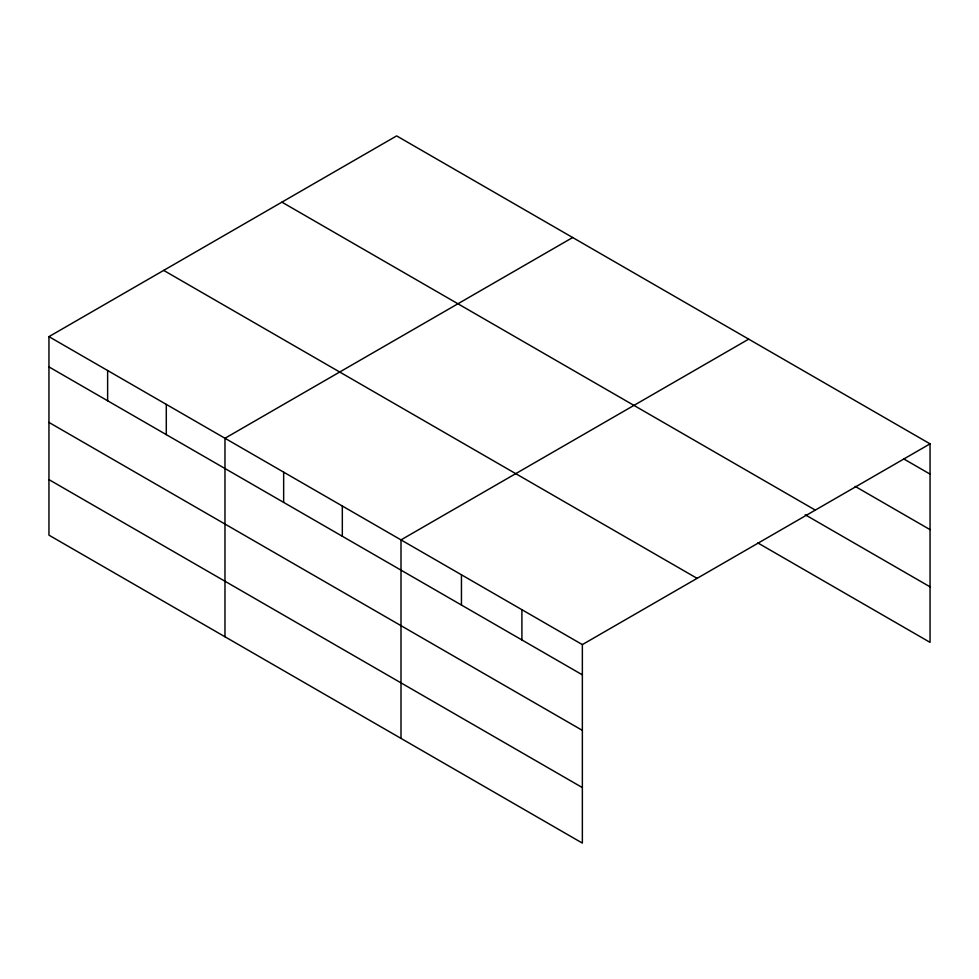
<?xml version="1.0" encoding="UTF-8"?>
<svg xmlns="http://www.w3.org/2000/svg" width="979" height="979" viewBox="0 0 979 979"><rect width="100%" height="100%" fill="white"/><g stroke="black" fill="none" stroke-linecap="round" stroke-linejoin="round"><path stroke-width="1.47" d="M582.358 730.371L582.358 644.598L48.95 336.641L48.95 535.146L582.358 843.103L582.358 730.371L48.95 422.414M757.893 542.966L930.05 642.359L930.05 443.854L396.642 135.897L48.95 336.641M572.666 237.53L224.974 438.262L224.974 636.766M748.69 339.15L400.998 539.894L400.998 738.399M582.358 644.598L930.05 443.854M903.764 458.931L930.05 474.105M855.144 486.379L930.05 529.639M281.903 202.139L815.311 510.108M805.203 514.758L930.05 586.837M163.689 270.4L697.097 578.356M48.95 366.892L582.358 674.849M48.95 479.612L582.358 787.581M521.905 609.697L521.905 639.948M461.452 574.795L461.452 605.046M342.32 506.021L342.32 536.272M283.653 472.135L283.653 502.386M166.295 404.388L166.295 434.639M107.629 370.515L107.629 400.766"/></g></svg>
